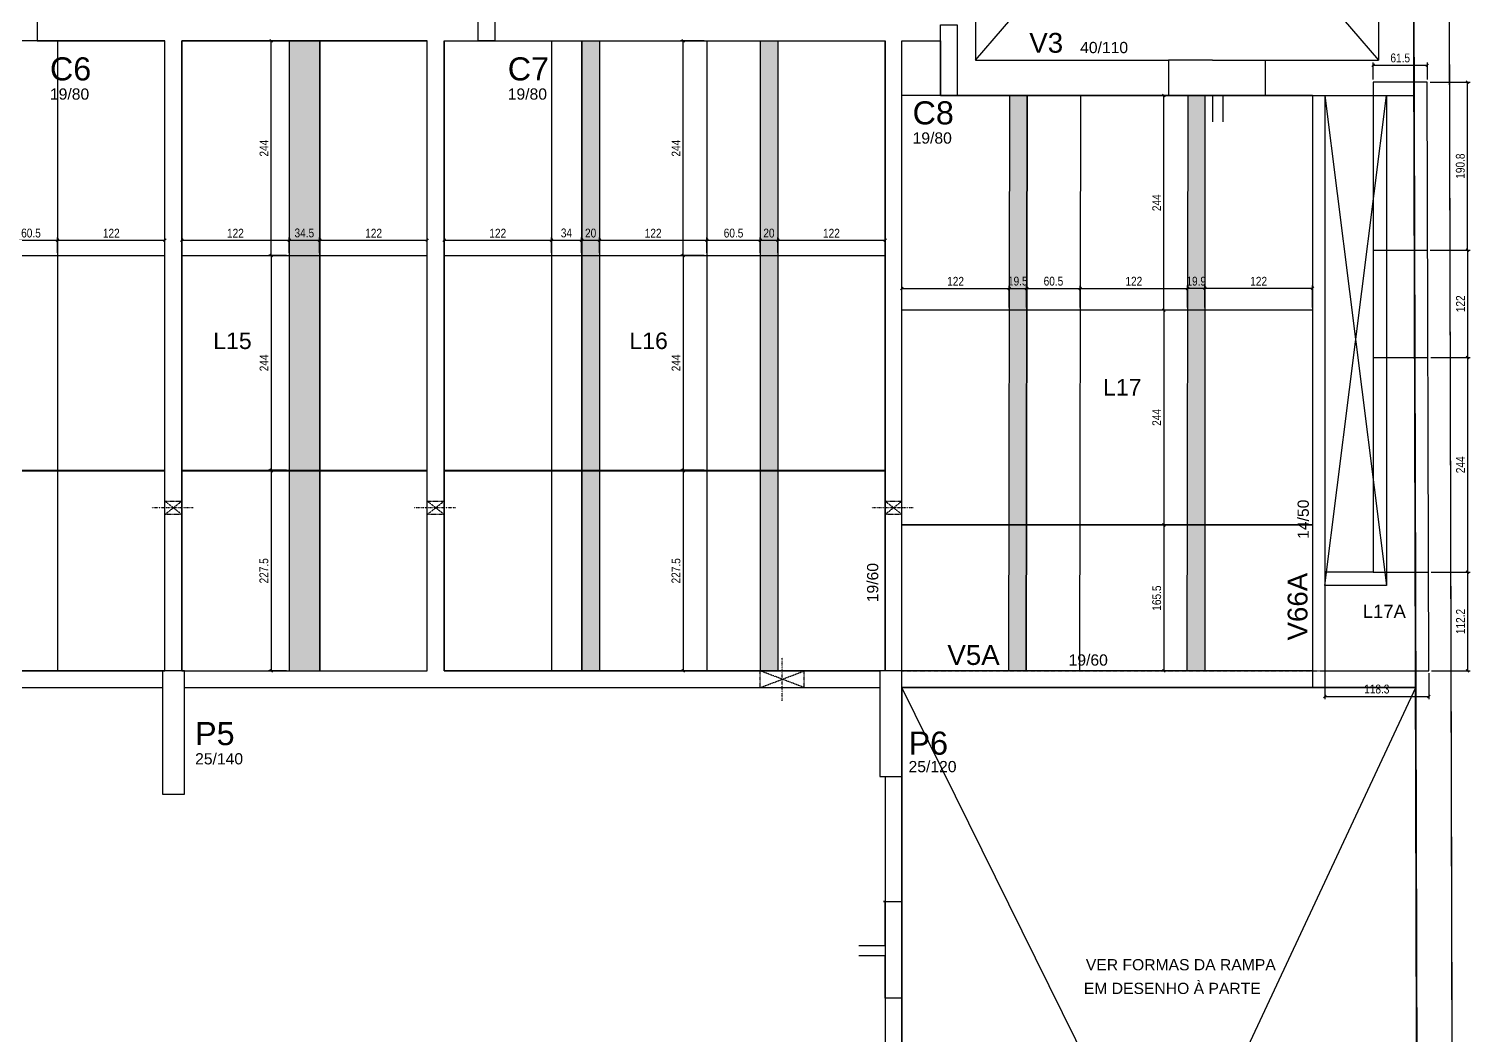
# Model space of a CAD drawing. Extents: x -9556 to -2786, y 930 to 5130.
# Drawn here: x -5911 to -4274, y 2915 to 4059 of the extents above; entities that cross this region are included whole.
import ezdxf

# ---------------------------------------------------------------- set-up
doc = ezdxf.new("R2010")
doc.units = 0
doc.linetypes.add('ESTILO_TQS_0004', pattern=[2, 0.5, -0.4, 0.1, -0.4, 0.1, -0.5])
doc.linetypes.add('HIDDEN2', pattern=[0.1875, 0.125, -0.0625])
for name, color, linetype in [('1', 3, 'Continuous'), ('200', 1, 'HIDDEN2'), ('205', 1, 'ESTILO_TQS_0004'), ('210', 3, 'HIDDEN2'), ('212', 3, 'Continuous'), ('213', 3, 'Continuous'), ('220', 5, 'Continuous'), ('221', 1, 'Continuous'), ('222', 6, 'Continuous'), ('226', 4, 'Continuous'), ('233', 6, 'Continuous'), ('COTA', 2, 'Continuous'), ('Hachura', 7, 'Continuous'), ('Painéis', 200, 'Continuous')]:
    doc.layers.add(name, color=color, linetype=linetype)
doc.styles.add('COTA TECNICA-50', font='techl___.ttf', dxfattribs={"height": 10})
doc.styles.get("Standard").update_dxf_attribs({"font": 'arial.ttf'})
doc.dimstyles.new('COTA PAINEL-50', dxfattribs={"dimtxt": 10, "dimasz": 3, "dimexe": 3, "dimexo": 3, "dimgap": 3, "dimtad": 1, "dimdec": 1, "dimzin": 9, "dimdsep": 46, "dimtxsty": 'COTA TECNICA-50', "dimblk1": 'OBLIQUE', "dimblk2": 'OBLIQUE', "dimsah": 1, "dimcen": 0.9, "dimclrd": 4, "dimclre": 4, "dimclrt": 240, "dimadec": 1, "dimazin": 3, "dimtfac": 1, "dimtdec": 1, "dimtmove": 0, "dimatfit": 3, "dimfxl": 0, "dimtolj": 1, "dimtzin": 12, "dimarcsym": 0})

# ---------------------------------------------------------------- blocks, each defined once
blk = doc.blocks.new('_Oblique')
at = {"color": 0, "linetype": 'ByBlock', "lineweight": -2}
blk.add_line((-0.5, -0.5), (0.5, 0.5), dxfattribs=at)
blk = doc.blocks.new('*D123')
at = {"layer": 'COTA', "color": 4, "lineweight": -2}
for p, q in [((-5938.8, 3804.4), (-5938.8, 3821.8)), ((-5938.8, 3818.8), (-5878.3, 3818.8)), ((-5878.3, 3804.4), (-5878.3, 3821.8))]:
    blk.add_line(p, q, dxfattribs=at)
at = {"layer": 'Defpoints', "color": 0}
for p in [(-5878.3, 3818.8), (-5938.8, 3801.4), (-5878.3, 3801.4)]:
    blk.add_point(p, dxfattribs=at)
at = {"layer": 'COTA', "color": 4, "lineweight": -2, "xscale": 3, "yscale": 3, "zscale": 3, "rotation": 180}
blk.add_blockref('_Oblique', (-5938.8, 3818.8), dxfattribs=at)
at = {"layer": 'COTA', "color": 4, "lineweight": -2, "xscale": 3, "yscale": 3, "zscale": 3}
blk.add_blockref('_Oblique', (-5878.3, 3818.8), dxfattribs=at)
at = {"layer": 'COTA', "color": 240, "insert": (-5908.5, 3826.9), "char_height": 10, "attachment_point": 5, "style": 'COTA TECNICA-50'}
blk.add_mtext('\\A1;60.5', dxfattribs=at)
blk = doc.blocks.new('*D124')
at = {"layer": 'COTA', "color": 4, "lineweight": -2}
for p, q in [((-5878.3, 3804.4), (-5878.3, 3821.8)), ((-5878.3, 3818.8), (-5756.3, 3818.8)), ((-5756.3, 3804.4), (-5756.3, 3821.8))]:
    blk.add_line(p, q, dxfattribs=at)
at = {"layer": 'Defpoints', "color": 0}
for p in [(-5756.3, 3818.8), (-5878.3, 3801.4), (-5756.3, 3801.4)]:
    blk.add_point(p, dxfattribs=at)
at = {"layer": 'COTA', "color": 4, "lineweight": -2, "xscale": 3, "yscale": 3, "zscale": 3, "rotation": 180}
blk.add_blockref('_Oblique', (-5878.3, 3818.8), dxfattribs=at)
at = {"layer": 'COTA', "color": 4, "lineweight": -2, "xscale": 3, "yscale": 3, "zscale": 3}
blk.add_blockref('_Oblique', (-5756.3, 3818.8), dxfattribs=at)
at = {"layer": 'COTA', "color": 240, "insert": (-5817.3, 3826.8), "char_height": 10, "attachment_point": 5, "style": 'COTA TECNICA-50'}
blk.add_mtext('\\A1;122', dxfattribs=at)
blk = doc.blocks.new('*D128')
at = {"layer": 'COTA', "color": 4, "lineweight": -2}
for p, q in [((-5737.3, 3804.4), (-5737.3, 3821.8)), ((-5737.3, 3818.8), (-5615.3, 3818.8)), ((-5615.3, 3804.4), (-5615.3, 3821.8))]:
    blk.add_line(p, q, dxfattribs=at)
at = {"layer": 'Defpoints', "color": 0}
for p in [(-5615.3, 3818.8), (-5737.3, 3801.4), (-5615.3, 3801.4)]:
    blk.add_point(p, dxfattribs=at)
at = {"layer": 'COTA', "color": 4, "lineweight": -2, "xscale": 3, "yscale": 3, "zscale": 3, "rotation": 180}
blk.add_blockref('_Oblique', (-5737.3, 3818.8), dxfattribs=at)
at = {"layer": 'COTA', "color": 4, "lineweight": -2, "xscale": 3, "yscale": 3, "zscale": 3}
blk.add_blockref('_Oblique', (-5615.3, 3818.8), dxfattribs=at)
at = {"layer": 'COTA', "color": 240, "insert": (-5676.3, 3826.8), "char_height": 10, "attachment_point": 5, "style": 'COTA TECNICA-50'}
blk.add_mtext('\\A1;122', dxfattribs=at)
blk = doc.blocks.new('*D129')
at = {"layer": 'COTA', "color": 4, "lineweight": -2}
for p, q in [((-5615.3, 3804.4), (-5615.3, 3821.8)), ((-5615.3, 3818.8), (-5580.8, 3818.8)), ((-5580.8, 3804.4), (-5580.8, 3821.8))]:
    blk.add_line(p, q, dxfattribs=at)
at = {"layer": 'Defpoints', "color": 0}
for p in [(-5580.8, 3818.8), (-5615.3, 3801.4), (-5580.8, 3801.4)]:
    blk.add_point(p, dxfattribs=at)
at = {"layer": 'COTA', "color": 4, "lineweight": -2, "xscale": 3, "yscale": 3, "zscale": 3, "rotation": 180}
blk.add_blockref('_Oblique', (-5615.3, 3818.8), dxfattribs=at)
at = {"layer": 'COTA', "color": 4, "lineweight": -2, "xscale": 3, "yscale": 3, "zscale": 3}
blk.add_blockref('_Oblique', (-5580.8, 3818.8), dxfattribs=at)
at = {"layer": 'COTA', "color": 240, "insert": (-5598, 3827), "char_height": 10, "attachment_point": 5, "style": 'COTA TECNICA-50'}
blk.add_mtext('\\A1;34.5', dxfattribs=at)
blk = doc.blocks.new('*D130')
at = {"layer": 'COTA', "color": 4, "lineweight": -2}
for p, q in [((-5580.3, 3804.4), (-5580.3, 3821.8)), ((-5580.3, 3818.8), (-5458.3, 3818.8)), ((-5458.3, 3804.4), (-5458.3, 3821.8))]:
    blk.add_line(p, q, dxfattribs=at)
at = {"layer": 'Defpoints', "color": 0}
for p in [(-5458.3, 3818.8), (-5580.3, 3801.4), (-5458.3, 3801.4)]:
    blk.add_point(p, dxfattribs=at)
at = {"layer": 'COTA', "color": 4, "lineweight": -2, "xscale": 3, "yscale": 3, "zscale": 3, "rotation": 180}
blk.add_blockref('_Oblique', (-5580.3, 3818.8), dxfattribs=at)
at = {"layer": 'COTA', "color": 4, "lineweight": -2, "xscale": 3, "yscale": 3, "zscale": 3}
blk.add_blockref('_Oblique', (-5458.3, 3818.8), dxfattribs=at)
at = {"layer": 'COTA', "color": 240, "insert": (-5519.3, 3826.8), "char_height": 10, "attachment_point": 5, "style": 'COTA TECNICA-50'}
blk.add_mtext('\\A1;122', dxfattribs=at)
blk = doc.blocks.new('*D131')
at = {"layer": 'COTA', "color": 4, "lineweight": -2}
for p, q in [((-5618.3, 4045.4), (-5638.8, 4045.4)), ((-5635.8, 3801.4), (-5635.8, 4045.4)), ((-5618.3, 3801.4), (-5638.8, 3801.4))]:
    blk.add_line(p, q, dxfattribs=at)
at = {"layer": 'Defpoints', "color": 0}
for p in [(-5635.8, 4045.4), (-5615.3, 4045.4), (-5615.3, 3801.4)]:
    blk.add_point(p, dxfattribs=at)
at = {"layer": 'COTA', "color": 4, "lineweight": -2, "xscale": 3, "yscale": 3, "zscale": 3}
for p, rotation in [((-5635.8, 4045.4), 90), ((-5635.8, 3801.4), 270)]:
    blk.add_blockref('_Oblique', p, dxfattribs=dict(at, rotation=rotation))
at = {"layer": 'COTA', "color": 240, "insert": (-5643.8, 3923.4), "char_height": 10, "attachment_point": 5, "rotation": 90, "style": 'COTA TECNICA-50'}
blk.add_mtext('\\A1;244', dxfattribs=at)
blk = doc.blocks.new('*D132')
at = {"layer": 'COTA', "color": 4, "lineweight": -2}
for p, q in [((-5618.3, 3801.4), (-5638.8, 3801.4)), ((-5635.8, 3801.4), (-5635.8, 3557.4)), ((-5618.3, 3557.4), (-5638.8, 3557.4))]:
    blk.add_line(p, q, dxfattribs=at)
at = {"layer": 'Defpoints', "color": 0}
for p in [(-5615.3, 3801.4), (-5635.8, 3557.4), (-5615.3, 3557.4)]:
    blk.add_point(p, dxfattribs=at)
at = {"layer": 'COTA', "color": 4, "lineweight": -2, "xscale": 3, "yscale": 3, "zscale": 3}
for p, rotation in [((-5635.8, 3801.4), 90), ((-5635.8, 3557.4), 270)]:
    blk.add_blockref('_Oblique', p, dxfattribs=dict(at, rotation=rotation))
at = {"layer": 'COTA', "color": 240, "insert": (-5643.8, 3679.4), "char_height": 10, "attachment_point": 5, "rotation": 90, "style": 'COTA TECNICA-50'}
blk.add_mtext('\\A1;244', dxfattribs=at)
blk = doc.blocks.new('*D133')
at = {"layer": 'COTA', "color": 4, "lineweight": -2}
for p, q in [((-5618.3, 3556.9), (-5638.8, 3556.9)), ((-5635.8, 3556.9), (-5635.8, 3329.4)), ((-5618.3, 3329.4), (-5638.8, 3329.4))]:
    blk.add_line(p, q, dxfattribs=at)
at = {"layer": 'Defpoints', "color": 0}
for p in [(-5615.3, 3556.9), (-5635.8, 3329.4), (-5615.3, 3329.4)]:
    blk.add_point(p, dxfattribs=at)
at = {"layer": 'COTA', "color": 4, "lineweight": -2, "xscale": 3, "yscale": 3, "zscale": 3}
for p, rotation in [((-5635.8, 3556.9), 90), ((-5635.8, 3329.4), 270)]:
    blk.add_blockref('_Oblique', p, dxfattribs=dict(at, rotation=rotation))
at = {"layer": 'COTA', "color": 240, "insert": (-5643.9, 3443.1), "char_height": 10, "attachment_point": 5, "rotation": 90, "style": 'COTA TECNICA-50'}
blk.add_mtext('\\A1;227.5', dxfattribs=at)
blk = doc.blocks.new('*D134')
at = {"layer": 'COTA', "color": 4, "lineweight": -2}
for p, q in [((-5439.3, 3804.4), (-5439.3, 3821.8)), ((-5439.3, 3818.8), (-5317.3, 3818.8)), ((-5317.3, 3804.4), (-5317.3, 3821.8))]:
    blk.add_line(p, q, dxfattribs=at)
at = {"layer": 'Defpoints', "color": 0}
for p in [(-5317.3, 3818.8), (-5439.3, 3801.4), (-5317.3, 3801.4)]:
    blk.add_point(p, dxfattribs=at)
at = {"layer": 'COTA', "color": 4, "lineweight": -2, "xscale": 3, "yscale": 3, "zscale": 3, "rotation": 180}
blk.add_blockref('_Oblique', (-5439.3, 3818.8), dxfattribs=at)
at = {"layer": 'COTA', "color": 4, "lineweight": -2, "xscale": 3, "yscale": 3, "zscale": 3}
blk.add_blockref('_Oblique', (-5317.3, 3818.8), dxfattribs=at)
at = {"layer": 'COTA', "color": 240, "insert": (-5378.3, 3826.8), "char_height": 10, "attachment_point": 5, "style": 'COTA TECNICA-50'}
blk.add_mtext('\\A1;122', dxfattribs=at)
blk = doc.blocks.new('*D135')
at = {"layer": 'COTA', "color": 4, "lineweight": -2}
for p, q in [((-5282.8, 3804.4), (-5282.8, 3821.8)), ((-5282.8, 3818.8), (-5262.8, 3818.8)), ((-5262.8, 3804.4), (-5262.8, 3821.8))]:
    blk.add_line(p, q, dxfattribs=at)
at = {"layer": 'Defpoints', "color": 0}
for p in [(-5262.8, 3818.8), (-5282.8, 3801.4), (-5262.8, 3801.4)]:
    blk.add_point(p, dxfattribs=at)
at = {"layer": 'COTA', "color": 4, "lineweight": -2, "xscale": 3, "yscale": 3, "zscale": 3, "rotation": 180}
blk.add_blockref('_Oblique', (-5282.8, 3818.8), dxfattribs=at)
at = {"layer": 'COTA', "color": 4, "lineweight": -2, "xscale": 3, "yscale": 3, "zscale": 3}
blk.add_blockref('_Oblique', (-5262.8, 3818.8), dxfattribs=at)
at = {"layer": 'COTA', "color": 240, "insert": (-5272.8, 3826.9), "char_height": 10, "attachment_point": 5, "style": 'COTA TECNICA-50'}
blk.add_mtext('\\A1;20', dxfattribs=at)
blk = doc.blocks.new('*D136')
at = {"layer": 'COTA', "color": 4, "lineweight": -2}
for p, q in [((-5262.8, 3804.4), (-5262.8, 3821.8)), ((-5262.8, 3818.8), (-5140.8, 3818.8)), ((-5140.8, 3804.4), (-5140.8, 3821.8))]:
    blk.add_line(p, q, dxfattribs=at)
at = {"layer": 'Defpoints', "color": 0}
for p in [(-5140.8, 3818.8), (-5262.8, 3801.4), (-5140.8, 3801.4)]:
    blk.add_point(p, dxfattribs=at)
at = {"layer": 'COTA', "color": 4, "lineweight": -2, "xscale": 3, "yscale": 3, "zscale": 3, "rotation": 180}
blk.add_blockref('_Oblique', (-5262.8, 3818.8), dxfattribs=at)
at = {"layer": 'COTA', "color": 4, "lineweight": -2, "xscale": 3, "yscale": 3, "zscale": 3}
blk.add_blockref('_Oblique', (-5140.8, 3818.8), dxfattribs=at)
at = {"layer": 'COTA', "color": 240, "insert": (-5201.8, 3826.8), "char_height": 10, "attachment_point": 5, "style": 'COTA TECNICA-50'}
blk.add_mtext('\\A1;122', dxfattribs=at)
blk = doc.blocks.new('*D137')
at = {"layer": 'COTA', "color": 4, "lineweight": -2}
for p, q in [((-5140.8, 3804.4), (-5140.8, 3821.8)), ((-5140.8, 3818.8), (-5080.3, 3818.8)), ((-5080.3, 3804.4), (-5080.3, 3821.8))]:
    blk.add_line(p, q, dxfattribs=at)
at = {"layer": 'Defpoints', "color": 0}
for p in [(-5080.3, 3818.8), (-5140.8, 3801.4), (-5080.3, 3801.4)]:
    blk.add_point(p, dxfattribs=at)
at = {"layer": 'COTA', "color": 4, "lineweight": -2, "xscale": 3, "yscale": 3, "zscale": 3, "rotation": 180}
blk.add_blockref('_Oblique', (-5140.8, 3818.8), dxfattribs=at)
at = {"layer": 'COTA', "color": 4, "lineweight": -2, "xscale": 3, "yscale": 3, "zscale": 3}
blk.add_blockref('_Oblique', (-5080.3, 3818.8), dxfattribs=at)
at = {"layer": 'COTA', "color": 240, "insert": (-5110.5, 3826.9), "char_height": 10, "attachment_point": 5, "style": 'COTA TECNICA-50'}
blk.add_mtext('\\A1;60.5', dxfattribs=at)
blk = doc.blocks.new('*D138')
at = {"layer": 'COTA', "color": 4, "lineweight": -2}
for p, q in [((-5080.3, 3804.4), (-5080.3, 3821.8)), ((-5080.3, 3818.8), (-5060.3, 3818.8)), ((-5060.3, 3804.4), (-5060.3, 3821.8))]:
    blk.add_line(p, q, dxfattribs=at)
at = {"layer": 'Defpoints', "color": 0}
for p in [(-5060.3, 3818.8), (-5080.3, 3801.4), (-5060.3, 3801.4)]:
    blk.add_point(p, dxfattribs=at)
at = {"layer": 'COTA', "color": 4, "lineweight": -2, "xscale": 3, "yscale": 3, "zscale": 3, "rotation": 180}
blk.add_blockref('_Oblique', (-5080.3, 3818.8), dxfattribs=at)
at = {"layer": 'COTA', "color": 4, "lineweight": -2, "xscale": 3, "yscale": 3, "zscale": 3}
blk.add_blockref('_Oblique', (-5060.3, 3818.8), dxfattribs=at)
at = {"layer": 'COTA', "color": 240, "insert": (-5070.3, 3826.9), "char_height": 10, "attachment_point": 5, "style": 'COTA TECNICA-50'}
blk.add_mtext('\\A1;20', dxfattribs=at)
blk = doc.blocks.new('*D139')
at = {"layer": 'COTA', "color": 4, "lineweight": -2}
for p, q in [((-5060.3, 3804.4), (-5060.3, 3821.8)), ((-5060.3, 3818.8), (-4938.3, 3818.8)), ((-4938.3, 3804.4), (-4938.3, 3821.8))]:
    blk.add_line(p, q, dxfattribs=at)
at = {"layer": 'Defpoints', "color": 0}
for p in [(-4938.3, 3818.8), (-5060.3, 3801.4), (-4938.3, 3801.4)]:
    blk.add_point(p, dxfattribs=at)
at = {"layer": 'COTA', "color": 4, "lineweight": -2, "xscale": 3, "yscale": 3, "zscale": 3, "rotation": 180}
blk.add_blockref('_Oblique', (-5060.3, 3818.8), dxfattribs=at)
at = {"layer": 'COTA', "color": 4, "lineweight": -2, "xscale": 3, "yscale": 3, "zscale": 3}
blk.add_blockref('_Oblique', (-4938.3, 3818.8), dxfattribs=at)
at = {"layer": 'COTA', "color": 240, "insert": (-4999.3, 3826.8), "char_height": 10, "attachment_point": 5, "style": 'COTA TECNICA-50'}
blk.add_mtext('\\A1;122', dxfattribs=at)
blk = doc.blocks.new('*D140')
at = {"layer": 'COTA', "color": 4, "lineweight": -2}
for p, q in [((-5317.3, 3804.4), (-5317.3, 3821.8)), ((-5317.3, 3818.8), (-5283.3, 3818.8)), ((-5283.3, 3804.4), (-5283.3, 3821.8))]:
    blk.add_line(p, q, dxfattribs=at)
at = {"layer": 'Defpoints', "color": 0}
for p in [(-5283.3, 3818.8), (-5317.3, 3801.4), (-5283.3, 3801.4)]:
    blk.add_point(p, dxfattribs=at)
at = {"layer": 'COTA', "color": 4, "lineweight": -2, "xscale": 3, "yscale": 3, "zscale": 3, "rotation": 180}
blk.add_blockref('_Oblique', (-5317.3, 3818.8), dxfattribs=at)
at = {"layer": 'COTA', "color": 4, "lineweight": -2, "xscale": 3, "yscale": 3, "zscale": 3}
blk.add_blockref('_Oblique', (-5283.3, 3818.8), dxfattribs=at)
at = {"layer": 'COTA', "color": 240, "insert": (-5300.3, 3827), "char_height": 10, "attachment_point": 5, "style": 'COTA TECNICA-50'}
blk.add_mtext('\\A1;34', dxfattribs=at)
blk = doc.blocks.new('*D141')
at = {"layer": 'COTA', "color": 4, "lineweight": -2}
for p, q in [((-5143.8, 4045.4), (-5170.7, 4045.4)), ((-5167.7, 3801.4), (-5167.7, 4045.4)), ((-5143.8, 3801.4), (-5170.7, 3801.4))]:
    blk.add_line(p, q, dxfattribs=at)
at = {"layer": 'Defpoints', "color": 0}
for p in [(-5167.7, 4045.4), (-5140.8, 4045.4), (-5140.8, 3801.4)]:
    blk.add_point(p, dxfattribs=at)
at = {"layer": 'COTA', "color": 4, "lineweight": -2, "xscale": 3, "yscale": 3, "zscale": 3}
for p, rotation in [((-5167.7, 4045.4), 90), ((-5167.7, 3801.4), 270)]:
    blk.add_blockref('_Oblique', p, dxfattribs=dict(at, rotation=rotation))
at = {"layer": 'COTA', "color": 240, "insert": (-5175.8, 3923.4), "char_height": 10, "attachment_point": 5, "rotation": 90, "style": 'COTA TECNICA-50'}
blk.add_mtext('\\A1;244', dxfattribs=at)
blk = doc.blocks.new('*D142')
at = {"layer": 'COTA', "color": 4, "lineweight": -2}
for p, q in [((-5143.8, 3801.4), (-5170.7, 3801.4)), ((-5167.7, 3801.4), (-5167.7, 3557.4)), ((-5143.8, 3557.4), (-5170.7, 3557.4))]:
    blk.add_line(p, q, dxfattribs=at)
at = {"layer": 'Defpoints', "color": 0}
for p in [(-5140.8, 3801.4), (-5167.7, 3557.4), (-5140.8, 3557.4)]:
    blk.add_point(p, dxfattribs=at)
at = {"layer": 'COTA', "color": 4, "lineweight": -2, "xscale": 3, "yscale": 3, "zscale": 3}
for p, rotation in [((-5167.7, 3801.4), 90), ((-5167.7, 3557.4), 270)]:
    blk.add_blockref('_Oblique', p, dxfattribs=dict(at, rotation=rotation))
at = {"layer": 'COTA', "color": 240, "insert": (-5175.8, 3679.4), "char_height": 10, "attachment_point": 5, "rotation": 90, "style": 'COTA TECNICA-50'}
blk.add_mtext('\\A1;244', dxfattribs=at)
blk = doc.blocks.new('*D143')
at = {"layer": 'COTA', "color": 4, "lineweight": -2}
for p, q in [((-5143.8, 3556.9), (-5170.7, 3556.9)), ((-5167.7, 3556.9), (-5167.7, 3329.4)), ((-5143.8, 3329.4), (-5170.7, 3329.4))]:
    blk.add_line(p, q, dxfattribs=at)
at = {"layer": 'Defpoints', "color": 0}
for p in [(-5140.8, 3556.9), (-5167.7, 3329.4), (-5140.8, 3329.4)]:
    blk.add_point(p, dxfattribs=at)
at = {"layer": 'COTA', "color": 4, "lineweight": -2, "xscale": 3, "yscale": 3, "zscale": 3}
for p, rotation in [((-5167.7, 3556.9), 90), ((-5167.7, 3329.4), 270)]:
    blk.add_blockref('_Oblique', p, dxfattribs=dict(at, rotation=rotation))
at = {"layer": 'COTA', "color": 240, "insert": (-5175.8, 3443.1), "char_height": 10, "attachment_point": 5, "rotation": 90, "style": 'COTA TECNICA-50'}
blk.add_mtext('\\A1;227.5', dxfattribs=at)
blk = doc.blocks.new('*D144')
at = {"layer": 'COTA', "color": 4, "lineweight": -2}
for p, q in [((-4919.3, 3742.4), (-4919.3, 3767.1)), ((-4797.3, 3742.2), (-4797.3, 3767.1)), ((-4919.3, 3764.1), (-4797.3, 3764.1))]:
    blk.add_line(p, q, dxfattribs=at)
at = {"layer": 'Defpoints', "color": 0}
for p in [(-4797.3, 3764.1), (-4919.3, 3739.4), (-4797.3, 3739.2)]:
    blk.add_point(p, dxfattribs=at)
at = {"layer": 'COTA', "color": 4, "lineweight": -2, "xscale": 3, "yscale": 3, "zscale": 3, "rotation": 180}
blk.add_blockref('_Oblique', (-4919.3, 3764.1), dxfattribs=at)
at = {"layer": 'COTA', "color": 4, "lineweight": -2, "xscale": 3, "yscale": 3, "zscale": 3}
blk.add_blockref('_Oblique', (-4797.3, 3764.1), dxfattribs=at)
at = {"layer": 'COTA', "color": 240, "insert": (-4858.3, 3772.1), "char_height": 10, "attachment_point": 5, "style": 'COTA TECNICA-50'}
blk.add_mtext('\\A1;122', dxfattribs=at)
blk = doc.blocks.new('*D145')
at = {"layer": 'COTA', "color": 4, "lineweight": -2}
for p, q in [((-4797.3, 3742.2), (-4797.3, 3767.1)), ((-4777.8, 3742.4), (-4777.8, 3767.1)), ((-4797.3, 3764.1), (-4777.8, 3764.1))]:
    blk.add_line(p, q, dxfattribs=at)
at = {"layer": 'Defpoints', "color": 0}
for p in [(-4777.8, 3764.1), (-4797.3, 3739.2), (-4777.8, 3739.4)]:
    blk.add_point(p, dxfattribs=at)
at = {"layer": 'COTA', "color": 4, "lineweight": -2, "xscale": 3, "yscale": 3, "zscale": 3, "rotation": 180}
blk.add_blockref('_Oblique', (-4797.3, 3764.1), dxfattribs=at)
at = {"layer": 'COTA', "color": 4, "lineweight": -2, "xscale": 3, "yscale": 3, "zscale": 3}
blk.add_blockref('_Oblique', (-4777.8, 3764.1), dxfattribs=at)
at = {"layer": 'COTA', "color": 240, "insert": (-4787.6, 3772.3), "char_height": 10, "attachment_point": 5, "style": 'COTA TECNICA-50'}
blk.add_mtext('\\A1;19.5', dxfattribs=at)
blk = doc.blocks.new('*D146')
at = {"layer": 'COTA', "color": 4, "lineweight": -2}
for p, q in [((-4777.3, 3742.2), (-4777.3, 3767.1)), ((-4716.8, 3742.4), (-4716.8, 3767.1)), ((-4777.3, 3764.1), (-4716.8, 3764.1))]:
    blk.add_line(p, q, dxfattribs=at)
at = {"layer": 'Defpoints', "color": 0}
for p in [(-4716.8, 3764.1), (-4777.3, 3739.2), (-4716.8, 3739.4)]:
    blk.add_point(p, dxfattribs=at)
at = {"layer": 'COTA', "color": 4, "lineweight": -2, "xscale": 3, "yscale": 3, "zscale": 3, "rotation": 180}
blk.add_blockref('_Oblique', (-4777.3, 3764.1), dxfattribs=at)
at = {"layer": 'COTA', "color": 4, "lineweight": -2, "xscale": 3, "yscale": 3, "zscale": 3}
blk.add_blockref('_Oblique', (-4716.8, 3764.1), dxfattribs=at)
at = {"layer": 'COTA', "color": 240, "insert": (-4747.1, 3772.2), "char_height": 10, "attachment_point": 5, "style": 'COTA TECNICA-50'}
blk.add_mtext('\\A1;60.5', dxfattribs=at)
blk = doc.blocks.new('*D147')
at = {"layer": 'COTA', "color": 4, "lineweight": -2}
for p, q in [((-4716.8, 3742.4), (-4716.8, 3767.1)), ((-4594.8, 3742.2), (-4594.8, 3767.1)), ((-4716.8, 3764.1), (-4594.8, 3764.1))]:
    blk.add_line(p, q, dxfattribs=at)
at = {"layer": 'Defpoints', "color": 0}
for p in [(-4594.8, 3764.1), (-4716.8, 3739.4), (-4594.8, 3739.2)]:
    blk.add_point(p, dxfattribs=at)
at = {"layer": 'COTA', "color": 4, "lineweight": -2, "xscale": 3, "yscale": 3, "zscale": 3, "rotation": 180}
blk.add_blockref('_Oblique', (-4716.8, 3764.1), dxfattribs=at)
at = {"layer": 'COTA', "color": 4, "lineweight": -2, "xscale": 3, "yscale": 3, "zscale": 3}
blk.add_blockref('_Oblique', (-4594.8, 3764.1), dxfattribs=at)
at = {"layer": 'COTA', "color": 240, "insert": (-4655.8, 3772.2), "char_height": 10, "attachment_point": 5, "style": 'COTA TECNICA-50'}
blk.add_mtext('\\A1;122', dxfattribs=at)
blk = doc.blocks.new('*D148')
at = {"layer": 'COTA', "color": 4, "lineweight": -2}
for p, q in [((-4594.8, 3742.2), (-4594.8, 3767.2)), ((-4575, 3742.2), (-4575, 3767.2)), ((-4594.8, 3764.2), (-4575, 3764.2))]:
    blk.add_line(p, q, dxfattribs=at)
at = {"layer": 'Defpoints', "color": 0}
for p in [(-4575, 3764.2), (-4594.8, 3739.2), (-4575, 3739.2)]:
    blk.add_point(p, dxfattribs=at)
at = {"layer": 'COTA', "color": 4, "lineweight": -2, "xscale": 3, "yscale": 3, "zscale": 3, "rotation": 180}
blk.add_blockref('_Oblique', (-4594.8, 3764.2), dxfattribs=at)
at = {"layer": 'COTA', "color": 4, "lineweight": -2, "xscale": 3, "yscale": 3, "zscale": 3}
blk.add_blockref('_Oblique', (-4575, 3764.2), dxfattribs=at)
at = {"layer": 'COTA', "color": 240, "insert": (-4584.9, 3772.2), "char_height": 10, "attachment_point": 5, "style": 'COTA TECNICA-50'}
blk.add_mtext('\\A1;19.9', dxfattribs=at)
blk = doc.blocks.new('*D149')
at = {"layer": 'COTA', "color": 4, "lineweight": -2}
for p, q in [((-4575, 3742.2), (-4575, 3767.2)), ((-4453, 3742.4), (-4453, 3767.2)), ((-4575, 3764.2), (-4453, 3764.2))]:
    blk.add_line(p, q, dxfattribs=at)
at = {"layer": 'Defpoints', "color": 0}
for p in [(-4453, 3764.2), (-4575, 3739.2), (-4453, 3739.4)]:
    blk.add_point(p, dxfattribs=at)
at = {"layer": 'COTA', "color": 4, "lineweight": -2, "xscale": 3, "yscale": 3, "zscale": 3, "rotation": 180}
blk.add_blockref('_Oblique', (-4575, 3764.2), dxfattribs=at)
at = {"layer": 'COTA', "color": 4, "lineweight": -2, "xscale": 3, "yscale": 3, "zscale": 3}
blk.add_blockref('_Oblique', (-4453, 3764.2), dxfattribs=at)
at = {"layer": 'COTA', "color": 240, "insert": (-4514, 3772.2), "char_height": 10, "attachment_point": 5, "style": 'COTA TECNICA-50'}
blk.add_mtext('\\A1;122', dxfattribs=at)
blk = doc.blocks.new('*D150')
at = {"layer": 'COTA', "color": 4, "lineweight": -2}
for p, q in [((-4597.8, 3739.4), (-4624.7, 3739.4)), ((-4621.7, 3739.4), (-4621.7, 3495.4)), ((-4597.8, 3495.4), (-4624.7, 3495.4))]:
    blk.add_line(p, q, dxfattribs=at)
at = {"layer": 'Defpoints', "color": 0}
for p in [(-4594.8, 3739.4), (-4621.7, 3495.4), (-4594.8, 3495.4)]:
    blk.add_point(p, dxfattribs=at)
at = {"layer": 'COTA', "color": 4, "lineweight": -2, "xscale": 3, "yscale": 3, "zscale": 3}
for p, rotation in [((-4621.7, 3739.4), 90), ((-4621.7, 3495.4), 270)]:
    blk.add_blockref('_Oblique', p, dxfattribs=dict(at, rotation=rotation))
at = {"layer": 'COTA', "color": 240, "insert": (-4629.8, 3617.4), "char_height": 10, "attachment_point": 5, "rotation": 90, "style": 'COTA TECNICA-50'}
blk.add_mtext('\\A1;244', dxfattribs=at)
blk = doc.blocks.new('*D151')
at = {"layer": 'COTA', "color": 4, "lineweight": -2}
for p, q in [((-4597.4, 3983.4), (-4624.7, 3983.4)), ((-4621.7, 3739.4), (-4621.7, 3983.4)), ((-4597.8, 3739.4), (-4624.7, 3739.4))]:
    blk.add_line(p, q, dxfattribs=at)
at = {"layer": 'Defpoints', "color": 0}
for p in [(-4621.7, 3983.4), (-4594.4, 3983.4), (-4594.8, 3739.4)]:
    blk.add_point(p, dxfattribs=at)
at = {"layer": 'COTA', "color": 4, "lineweight": -2, "xscale": 3, "yscale": 3, "zscale": 3}
for p, rotation in [((-4621.7, 3983.4), 90), ((-4621.7, 3739.4), 270)]:
    blk.add_blockref('_Oblique', p, dxfattribs=dict(at, rotation=rotation))
at = {"layer": 'COTA', "color": 240, "insert": (-4629.8, 3861.4), "char_height": 10, "attachment_point": 5, "rotation": 90, "style": 'COTA TECNICA-50'}
blk.add_mtext('\\A1;244', dxfattribs=at)
blk = doc.blocks.new('*D152')
at = {"layer": 'COTA', "color": 4, "lineweight": -2}
for p, q in [((-4598.2, 3494.9), (-4624.7, 3494.9)), ((-4621.7, 3494.9), (-4621.7, 3329.4)), ((-4598.5, 3329.4), (-4624.7, 3329.4))]:
    blk.add_line(p, q, dxfattribs=at)
at = {"layer": 'Defpoints', "color": 0}
for p in [(-4595.2, 3494.9), (-4621.7, 3329.4), (-4595.5, 3329.4)]:
    blk.add_point(p, dxfattribs=at)
at = {"layer": 'COTA', "color": 4, "lineweight": -2, "xscale": 3, "yscale": 3, "zscale": 3}
for p, rotation in [((-4621.7, 3494.9), 90), ((-4621.7, 3329.4), 270)]:
    blk.add_blockref('_Oblique', p, dxfattribs=dict(at, rotation=rotation))
at = {"layer": 'COTA', "color": 240, "insert": (-4629.8, 3412.1), "char_height": 10, "attachment_point": 5, "rotation": 90, "style": 'COTA TECNICA-50'}
blk.add_mtext('\\A1;165.5', dxfattribs=at)
blk = doc.blocks.new('*D183')
at = {"layer": 'COTA', "color": 4, "lineweight": -2}
for p, q in [((-4318, 3441.6), (-4273.7, 3441.6)), ((-4276.7, 3441.6), (-4276.7, 3329.4)), ((-4317.7, 3329.4), (-4273.7, 3329.4))]:
    blk.add_line(p, q, dxfattribs=at)
at = {"layer": 'Defpoints', "color": 0}
for p in [(-4321, 3441.6), (-4320.7, 3329.4), (-4276.7, 3329.4)]:
    blk.add_point(p, dxfattribs=at)
at = {"layer": 'COTA', "color": 4, "lineweight": -2, "xscale": 3, "yscale": 3, "zscale": 3}
for p, rotation in [((-4276.7, 3441.6), 90), ((-4276.7, 3329.4), 270)]:
    blk.add_blockref('_Oblique', p, dxfattribs=dict(at, rotation=rotation))
at = {"layer": 'COTA', "color": 240, "insert": (-4284.8, 3385.5), "char_height": 10, "attachment_point": 5, "rotation": 90, "style": 'COTA TECNICA-50'}
blk.add_mtext('\\A1;112.2', dxfattribs=at)
blk = doc.blocks.new('*D184')
at = {"layer": 'COTA', "color": 4, "lineweight": -2}
for p, q in [((-4439, 3326.4), (-4439, 3297.4)), ((-4320.7, 3326.7), (-4320.7, 3297.4)), ((-4439, 3300.4), (-4320.7, 3300.4))]:
    blk.add_line(p, q, dxfattribs=at)
at = {"layer": 'Defpoints', "color": 0}
for p in [(-4439, 3329.4), (-4320.7, 3329.7), (-4320.7, 3300.4)]:
    blk.add_point(p, dxfattribs=at)
at = {"layer": 'COTA', "color": 4, "lineweight": -2, "xscale": 3, "yscale": 3, "zscale": 3, "rotation": 180}
blk.add_blockref('_Oblique', (-4439, 3300.4), dxfattribs=at)
at = {"layer": 'COTA', "color": 4, "lineweight": -2, "xscale": 3, "yscale": 3, "zscale": 3}
blk.add_blockref('_Oblique', (-4320.7, 3300.4), dxfattribs=at)
at = {"layer": 'COTA', "color": 240, "insert": (-4379.8, 3308.7), "char_height": 10, "attachment_point": 5, "style": 'COTA TECNICA-50'}
blk.add_mtext('\\A1;118.3', dxfattribs=at)
blk = doc.blocks.new('*D185')
at = {"layer": 'COTA', "color": 4, "lineweight": -2}
for p, q in [((-4319, 3998.4), (-4273.7, 3998.4)), ((-4276.7, 3807.6), (-4276.7, 3998.4)), ((-4319, 3807.6), (-4273.7, 3807.6))]:
    blk.add_line(p, q, dxfattribs=at)
at = {"layer": 'Defpoints', "color": 0}
for p in [(-4322, 3998.4), (-4276.7, 3998.4), (-4322, 3807.6)]:
    blk.add_point(p, dxfattribs=at)
at = {"layer": 'COTA', "color": 4, "lineweight": -2, "xscale": 3, "yscale": 3, "zscale": 3}
for p, rotation in [((-4276.7, 3998.4), 90), ((-4276.7, 3807.6), 270)]:
    blk.add_blockref('_Oblique', p, dxfattribs=dict(at, rotation=rotation))
at = {"layer": 'COTA', "color": 240, "insert": (-4284.9, 3903), "char_height": 10, "attachment_point": 5, "rotation": 90, "style": 'COTA TECNICA-50'}
blk.add_mtext('\\A1;190.8', dxfattribs=at)
blk = doc.blocks.new('*D186')
at = {"layer": 'COTA', "color": 4, "lineweight": -2}
for p, q in [((-4319, 3807.6), (-4273.7, 3807.6)), ((-4276.7, 3807.6), (-4276.7, 3685.6)), ((-4318.6, 3685.6), (-4273.7, 3685.6))]:
    blk.add_line(p, q, dxfattribs=at)
at = {"layer": 'Defpoints', "color": 0}
for p in [(-4322, 3807.6), (-4321.6, 3685.6), (-4276.7, 3685.6)]:
    blk.add_point(p, dxfattribs=at)
at = {"layer": 'COTA', "color": 4, "lineweight": -2, "xscale": 3, "yscale": 3, "zscale": 3}
for p, rotation in [((-4276.7, 3807.6), 90), ((-4276.7, 3685.6), 270)]:
    blk.add_blockref('_Oblique', p, dxfattribs=dict(at, rotation=rotation))
at = {"layer": 'COTA', "color": 240, "insert": (-4284.8, 3746.6), "char_height": 10, "attachment_point": 5, "rotation": 90, "style": 'COTA TECNICA-50'}
blk.add_mtext('\\A1;122', dxfattribs=at)
blk = doc.blocks.new('*D187')
at = {"layer": 'COTA', "color": 4, "lineweight": -2}
for p, q in [((-4318.6, 3685.6), (-4273.7, 3685.6)), ((-4276.7, 3685.6), (-4276.7, 3441.6)), ((-4318, 3441.6), (-4273.7, 3441.6))]:
    blk.add_line(p, q, dxfattribs=at)
at = {"layer": 'Defpoints', "color": 0}
for p in [(-4321.6, 3685.6), (-4321, 3441.6), (-4276.7, 3441.6)]:
    blk.add_point(p, dxfattribs=at)
at = {"layer": 'COTA', "color": 4, "lineweight": -2, "xscale": 3, "yscale": 3, "zscale": 3}
for p, rotation in [((-4276.7, 3685.6), 90), ((-4276.7, 3441.6), 270)]:
    blk.add_blockref('_Oblique', p, dxfattribs=dict(at, rotation=rotation))
at = {"layer": 'COTA', "color": 240, "insert": (-4284.8, 3563.6), "char_height": 10, "attachment_point": 5, "rotation": 90, "style": 'COTA TECNICA-50'}
blk.add_mtext('\\A1;244', dxfattribs=at)
blk = doc.blocks.new('*D207')
at = {"layer": 'Defpoints', "color": 0}
for p in [(-4322.4, 4017.8), (-4384, 3998.4), (-4322.4, 3998.4)]:
    blk.add_point(p, dxfattribs=at)
at = {"layer": 'Painéis', "color": 4, "lineweight": -2}
for p, q in [((-4384, 4001.4), (-4384, 4020.8)), ((-4384, 4017.8), (-4322.4, 4017.8)), ((-4322.4, 4001.4), (-4322.4, 4020.8))]:
    blk.add_line(p, q, dxfattribs=at)
at = {"layer": 'Painéis', "color": 4, "lineweight": -2, "xscale": 3, "yscale": 3, "zscale": 3, "rotation": 180}
blk.add_blockref('_Oblique', (-4384, 4017.8), dxfattribs=at)
at = {"layer": 'Painéis', "color": 4, "lineweight": -2, "xscale": 3, "yscale": 3, "zscale": 3}
blk.add_blockref('_Oblique', (-4322.4, 4017.8), dxfattribs=at)
at = {"layer": 'Painéis', "color": 240, "insert": (-4353.2, 4025.9), "char_height": 10, "attachment_point": 5, "style": 'COTA TECNICA-50'}
blk.add_mtext('\\A1;61.5', dxfattribs=at)

msp = doc.modelspace()

# ---------------------------------------------------------------- hatches: boundary and pattern name
at = {"layer": 'Hachura'}
h = msp.add_hatch(color=252, dxfattribs=at)
h.dxf.hatch_style = 1
h.paths.add_polyline_path([(-5580.8, 3556.9), (-5615.3, 3556.9), (-5615.3, 3329.4), (-5580.8, 3329.4)])
h.paths.add_polyline_path([(-5580.8, 4045.4), (-5615.3, 4045.4), (-5615.3, 3557.4), (-5580.8, 3557.4)])
h = msp.add_hatch(color=252, dxfattribs=at)
h.dxf.hatch_style = 1
h.paths.add_polyline_path([(-5060.3, 3556.9), (-5080.3, 3556.9), (-5080.3, 3329.4), (-5060.3, 3329.4)])
h.paths.add_polyline_path([(-5060.3, 4045.4), (-5080.3, 4045.4), (-5080.3, 3557.4), (-5060.3, 3557.4)])
h.paths.add_polyline_path([(-5262.8, 3556.9), (-5282.8, 3556.9), (-5282.8, 3329.4), (-5262.8, 3329.4)])
h.paths.add_polyline_path([(-5262.8, 4045.4), (-5282.8, 4045.4), (-5282.8, 3557.4), (-5262.8, 3557.4)])
h = msp.add_hatch(color=252, dxfattribs=at)
h.dxf.hatch_style = 1
h.paths.add_polyline_path([(-4574.95, 3494.9), (-4595.2, 3494.9), (-4595.48, 3329.4), (-4574.95, 3329.4)])
h.paths.add_polyline_path([(-4778.2, 3494.9), (-4797.7, 3494.9), (-4797.98, 3329.4), (-4778.48, 3329.4)])
h.paths.add_polyline_path([(-4777.4, 3983.4), (-4796.9, 3983.4), (-4797.7, 3495.4), (-4778.2, 3495.4)])
h.paths.add_polyline_path([(-4574.95, 3983.4), (-4594.4, 3983.4), (-4595.2, 3495.4), (-4574.95, 3495.4)])

# ---------------------------------------------------------------- linework, layer by layer
at = {"layer": '1'}
for p, q in [((-4377.86, 4556.38), (-4377.86, 4023.39)), ((-4835.45, 4211.06), (-4835.45, 4023.39)), ((-5901.45, 4045.4), (-5756.3, 4045.4)), ((-5756.3, 3329.4), (-5756.3, 4045.4)), ((-5737.3, 4045.4), (-5458.3, 4045.4)), ((-5737.3, 3329.4), (-5737.3, 4045.4)), ((-5458.3, 3329.4), (-5458.3, 4045.4)), ((-5439.3, 3329.4), (-5439.3, 4045.4)), ((-5439.3, 4045.4), (-5400.45, 4045.4)), ((-5381.45, 4045.4), (-4938.3, 4045.4)), ((-4938.3, 3329.4), (-4938.3, 4045.4)), ((-4919.3, 3329.4), (-4919.3, 4045.4)), ((-4919.3, 4045.4), (-4875.45, 4045.4)), ((-4835.45, 4023.39), (-4616.32, 4023.39)), ((-4506.32, 4023.39), (-4377.86, 4023.39)), ((-4856.45, 3983.4), (-4337.42, 3983.4)), ((-4452.95, 3983.4), (-4452.95, 3310.4)), ((-4438.95, 3983.4), (-4438.95, 3310.4)), ((-4368.95, 3983.4), (-4368.95, 3426.4)), ((-4368.95, 3426.4), (-4438.95, 3426.4)), ((-5734.3, 3329.4), (-5458.3, 3329.4)), ((-5439.3, 3329.4), (-4944.3, 3329.4)), ((-5458.3, 3310.4), (-4944.3, 3310.4)), ((-4919.3, 3310.4), (-4335.61, 3310.4))]:
    msp.add_line(p, q, dxfattribs=at)
for points in [[(-5759.3, 3329.4), (-6347.3, 3329.4)], [(-6347.3, 3310.4), (-5759.3, 3310.4)], [(-5734.3, 3310.4), (-5458.3, 3310.4)], [(-4938.3, 3209.4), (-4938.3, 2677.4)], [(-4919.3, 2677.4), (-4919.3, 3209.4)]]:
    msp.add_lwpolyline(points, dxfattribs=at)
at = {"layer": '200'}
for p, q in [((-5737.3, 3507.24), (-5756.3, 3522.24)), ((-5756.3, 3507.24), (-5737.3, 3522.24)), ((-5439.3, 3507.24), (-5458.3, 3522.24)), ((-5458.3, 3507.24), (-5439.3, 3522.24)), ((-4919.3, 3507.24), (-4938.3, 3522.24)), ((-4938.3, 3507.24), (-4919.3, 3522.24)), ((-5030.1, 3310.4), (-5080.1, 3329.4)), ((-5080.1, 3310.4), (-5030.1, 3329.4))]:
    msp.add_line(p, q, dxfattribs=at)
at = {"layer": '205'}
for p, q in [((-5724.31, 3514.74), (-5771.3, 3514.74)), ((-5426.31, 3514.74), (-5473.3, 3514.74)), ((-4906.31, 3514.74), (-4953.3, 3514.74)), ((-5055.1, 3295.4), (-5055.1, 3344.4))]:
    msp.add_line(p, q, dxfattribs=at)
at = {"layer": '210'}
for p, q in [((-5756.3, 3522.24), (-5737.3, 3522.24)), ((-5458.3, 3522.24), (-5439.3, 3522.24)), ((-4938.3, 3522.24), (-4919.3, 3522.24)), ((-5737.3, 3507.24), (-5756.3, 3507.24)), ((-5439.3, 3507.24), (-5458.3, 3507.24)), ((-4919.3, 3507.24), (-4938.3, 3507.24)), ((-4452.85, 3358.81), (-4452.85, 3351.81)), ((-5080.1, 3310.4), (-5080.1, 3329.4)), ((-5030.1, 3310.4), (-5030.1, 3329.4)), ((-4919.3, 3329.4), (-4335.66, 3329.4))]:
    msp.add_line(p, q, dxfattribs=at)
at = {"layer": '220'}
for p, q in [((-4299.18, 4636.38), (-4291.52, 1788.51)), ((-4339.07, 4596.38), (-4331.52, 1788.4)), ((-4566.32, 4023.39), (-4616.32, 4023.39)), ((-4616.32, 4023.39), (-4616.32, 3983.4)), ((-4566.32, 4023.39), (-4506.32, 4023.39)), ((-4506.32, 3983.4), (-4506.32, 4023.39)), ((-4616.32, 3983.4), (-4566.32, 3983.4)), ((-4566.32, 3983.4), (-4566.32, 3953.43)), ((-4554.32, 3953.43), (-4554.32, 3983.4)), ((-4554.32, 3983.4), (-4506.32, 3983.4)), ((-4940.3, 3067.39), (-4919.3, 3067.39)), ((-4938.3, 3067.39), (-4940.3, 3067.39)), ((-4940.3, 3067.39), (-4940.3, 3067.39)), ((-4938.3, 3017.39), (-4938.3, 3067.39)), ((-4919.3, 3067.39), (-4919.3, 2957.39)), ((-4968.27, 3017.39), (-4938.3, 3017.39)), ((-4938.3, 3005.39), (-4968.27, 3005.39)), ((-4938.3, 2957.39), (-4938.3, 3005.39)), ((-4919.3, 2957.39), (-4938.3, 2957.39))]:
    msp.add_line(p, q, dxfattribs=at)
for points in [[(-9076.3, 3310.4), (-9076.3, 4636.38), (-4299.18, 4636.38), (-4291.52, 1788.51)], [(-4331.52, 1788.4), (-4339.07, 4596.38), (-9036.3, 4596.38), (-9036.3, 3310.4)]]:
    msp.add_lwpolyline(points, dxfattribs=at)
at = {"layer": '221'}
for p, q in [((-4835.45, 4023.39), (-4377.86, 4556.38)), ((-4835.45, 4556.38), (-4377.86, 4023.39)), ((-4438.95, 3426.4), (-4368.95, 3983.4)), ((-4438.95, 3983.4), (-4368.95, 3426.4)), ((-4332.39, 2121.98), (-4919.3, 3310.4)), ((-4919.3, 2061.41), (-4335.61, 3310.4))]:
    msp.add_line(p, q, dxfattribs=at)
at = {"layer": '222'}
for points in [[(-5920.45, 4045.4), (-5920.45, 4125.4), (-5901.45, 4125.4), (-5901.45, 4045.4), (-5920.45, 4045.4)], [(-5400.45, 4045.4), (-5400.45, 4125.4), (-5381.45, 4125.4), (-5381.45, 4045.4), (-5400.45, 4045.4)], [(-4875.45, 3983.4), (-4875.45, 4063.4), (-4856.45, 4063.4), (-4856.45, 3983.4), (-4875.45, 3983.4)], [(-5759.3, 3189.4), (-5734.3, 3189.4), (-5734.3, 3329.4), (-5759.3, 3329.4), (-5759.3, 3189.4)], [(-4944.3, 3209.4), (-4919.3, 3209.4), (-4919.3, 3329.4), (-4944.3, 3329.4), (-4944.3, 3209.4)]]:
    msp.add_lwpolyline(points, dxfattribs=at)
at = {"layer": 'Painéis'}
for p, q in [((-5878.3, 4045.4), (-5878.3, 3329.4)), ((-5615.3, 4045.4), (-5615.3, 3329.4)), ((-5580.8, 4045.4), (-5580.8, 3329.4)), ((-5580.3, 4045.4), (-5580.3, 3329.4)), ((-5439.3, 4045.4), (-5439.3, 3329.4)), ((-5317.3, 4045.4), (-5317.3, 3329.4)), ((-5283.3, 4045.4), (-5283.3, 3329.4)), ((-5282.8, 4045.4), (-5282.8, 3329.4)), ((-5262.8, 4045.4), (-5262.8, 3329.4)), ((-5140.8, 4045.4), (-5140.8, 3329.4)), ((-5080.3, 4045.4), (-5080.3, 3329.4)), ((-5060.3, 4045.4), (-5060.3, 3329.4)), ((-4452.95, 3983.4), (-4919.3, 3983.4)), ((-4796.9, 3983.4), (-4797.98, 3329.4)), ((-4777.4, 3983.4), (-4778.48, 3329.4)), ((-4776.9, 3983.4), (-4777.98, 3329.4)), ((-4716.4, 3983.4), (-4717.48, 3329.4)), ((-4594.4, 3983.4), (-4595.48, 3329.4)), ((-4574.95, 3983.4), (-4574.95, 3329.4)), ((-6350.3, 3801.4), (-5756.3, 3801.4)), ((-5737.3, 3801.4), (-5458.3, 3801.4)), ((-5439.3, 3801.4), (-4938.3, 3801.4)), ((-4383.95, 3807.4), (-4321.95, 3807.56)), ((-4452.95, 3739.4), (-4919.3, 3739.4)), ((-4383.95, 3685.4), (-4321.62, 3685.57)), ((-6350.3, 3557.4), (-5756.3, 3557.4)), ((-6350.3, 3556.9), (-5756.3, 3556.9)), ((-5737.3, 3557.4), (-5458.3, 3557.4)), ((-5737.3, 3556.9), (-5458.3, 3556.9)), ((-5439.3, 3557.4), (-4938.3, 3557.4)), ((-5439.3, 3556.9), (-4938.3, 3556.9)), ((-4452.95, 3495.4), (-4919.3, 3495.4)), ((-4452.95, 3494.9), (-4919.3, 3494.9)), ((-4383.95, 3441.4), (-4320.97, 3441.57))]:
    msp.add_line(p, q, dxfattribs=at)
for points in [[(-6350.3, 3329.4), (-5756.3, 3329.4), (-5756.3, 4045.4), (-6350.3, 4045.4)], [(-5737.3, 3329.4), (-5458.3, 3329.4), (-5458.3, 4045.4), (-5737.3, 4045.4)], [(-5439.3, 4045.4), (-4938.3, 4045.4), (-4938.3, 3329.4), (-5439.3, 3329.4)]]:
    msp.add_lwpolyline(points, close=True, dxfattribs=at)
for points in [[(-4919.3, 4045.4), (-4875.45, 4045.4), (-4875.45, 3983.4), (-4452.95, 3983.4), (-4452.95, 3329.4), (-4919.3, 3329.4), (-4919.3, 4045.4)], [(-4438.95, 3441.4), (-4438.95, 3329.4), (-4320.66, 3329.4), (-4322.42, 3998.4), (-4383.95, 3998.4), (-4383.95, 3441.4), (-4438.95, 3441.4)], [(-4919.3, 1807.4), (-4331.57, 1807.4), (-4335.61, 3310.4), (-4919.3, 3310.4), (-4919.3, 1807.4)]]:
    msp.add_lwpolyline(points, dxfattribs=at)

# ---------------------------------------------------------------- texts
at = {"layer": '212'}
for s, p in [('40/110', (-4716.79, 4031.42)), ('19/60', (-4729.88, 3335.37)), ('VER FORMAS DA RAMPA', (-4710.28, 2989.11)), ('EM DESENHO À PARTE', (-4712.53, 2962.21))]:
    msp.add_text(s, height=12.75, dxfattribs=at).set_placement(p)
for s, p in [('14/50', (-4457.01, 3479.43)), ('19/60', (-4946.09, 3407.41))]:
    msp.add_text(s, height=12.75, rotation=90, dxfattribs=at).set_placement(p)
at = {"layer": '213'}
for s, p in [('19/80', (-5886.94, 3978.54)), ('19/80', (-5366.94, 3978.54)), ('19/80', (-4907.08, 3928.57)), ('25/140', (-5722.07, 3223.13)), ('25/120', (-4911.67, 3214.26))]:
    msp.add_text(s, height=12.75, dxfattribs=at).set_placement(p)
at = {"layer": '220'}
for s, p in [('C6', (-5886.94, 4000.41)), ('C7', (-5366.94, 4000.41)), ('C8', (-4907.08, 3950.44)), ('P5', (-5722.07, 3245)), ('P6', (-4911.67, 3234.13))]:
    msp.add_text(s, height=26.25, dxfattribs=at).set_placement(p)
at = {"layer": '226'}
for s, height, p in [('L15', 18.75, (-5701.49, 3695.15)), ('L16', 18.75, (-5228.78, 3695.15)), ('L17', 18.75, (-4690.77, 3642.31)), ('L17A', 15, (-4395.7, 3389.54))]:
    msp.add_text(s, height=height, dxfattribs=at).set_placement(p)
at = {"layer": '233'}
for s, p in [('V3', (-4774.55, 4031.88)), ('V5A', (-4867.55, 3336.15))]:
    msp.add_text(s, height=22.5, dxfattribs=at).set_placement(p)
msp.add_text('V66A', height=22.5, rotation=90, dxfattribs=at).set_placement((-4458.55, 3363.96))

# ---------------------------------------------------------------- dimensions: what is measured, and where the dimension line sits
at = {"layer": 'COTA'}
for base, p1, p2, picture, middle in [((-5635.76, 4045.4), (-5615.3, 3801.4), (-5615.3, 4045.4), '*D131', (-5643.83, 3923.4)), ((-5167.7, 4045.4), (-5140.8, 3801.4), (-5140.8, 4045.4), '*D141', (-5175.77, 3923.4)), ((-4276.74, 3998.4), (-4321.95, 3807.56), (-4321.95, 3998.4), '*D185', (-4284.87, 3902.98)), ((-4621.72, 3983.4), (-4594.8, 3739.4), (-4594.4, 3983.4), '*D151', (-4629.79, 3861.4)), ((-5635.76, 3557.4), (-5615.3, 3801.4), (-5615.3, 3557.4), '*D132', (-5643.83, 3679.4)), ((-5167.7, 3557.4), (-5140.8, 3801.4), (-5140.8, 3557.4), '*D142', (-5175.77, 3679.4)), ((-4276.74, 3685.57), (-4321.95, 3807.56), (-4321.62, 3685.57), '*D186', (-4284.8, 3746.56)), ((-4621.72, 3495.4), (-4594.8, 3739.4), (-4594.8, 3495.4), '*D150', (-4629.79, 3617.4)), ((-4276.74, 3441.57), (-4321.62, 3685.57), (-4320.97, 3441.57), '*D187', (-4284.81, 3563.57)), ((-5635.76, 3329.4), (-5615.3, 3556.9), (-5615.3, 3329.4), '*D133', (-5643.87, 3443.15)), ((-5167.7, 3329.4), (-5140.8, 3556.9), (-5140.8, 3329.4), '*D143', (-5175.81, 3443.15)), ((-4621.72, 3329.4), (-4595.2, 3494.9), (-4595.48, 3329.4), '*D152', (-4629.83, 3412.15)), ((-4276.74, 3329.4), (-4320.97, 3441.57), (-4320.66, 3329.4), '*D183', (-4284.8, 3385.48))]:
    dim = msp.add_linear_dim(base=base, p1=p1, p2=p2, angle=90, dimstyle='COTA PAINEL-50', dxfattribs=at)
    dim.commit()
    dim.dimension.update_dxf_attribs({"geometry": picture, "text_midpoint": middle})
for base, p1, p2, picture, middle in [((-5878.3, 3818.76), (-5938.8, 3801.4), (-5878.3, 3801.4), '*D123', (-5908.55, 3826.87)), ((-5756.3, 3818.76), (-5878.3, 3801.4), (-5756.3, 3801.4), '*D124', (-5817.3, 3826.81)), ((-5615.3, 3818.76), (-5737.3, 3801.4), (-5615.3, 3801.4), '*D128', (-5676.3, 3826.81)), ((-5580.8, 3818.76), (-5615.3, 3801.4), (-5580.8, 3801.4), '*D129', (-5598.05, 3826.98)), ((-5458.3, 3818.76), (-5580.3, 3801.4), (-5458.3, 3801.4), '*D130', (-5519.3, 3826.81)), ((-5317.3, 3818.76), (-5439.3, 3801.4), (-5317.3, 3801.4), '*D134', (-5378.3, 3826.81)), ((-5283.3, 3818.76), (-5317.3, 3801.4), (-5283.3, 3801.4), '*D140', (-5300.3, 3826.98)), ((-5140.8, 3818.76), (-5262.8, 3801.4), (-5140.8, 3801.4), '*D136', (-5201.8, 3826.81)), ((-5080.3, 3818.76), (-5140.8, 3801.4), (-5080.3, 3801.4), '*D137', (-5110.55, 3826.87)), ((-4938.3, 3818.76), (-5060.3, 3801.4), (-4938.3, 3801.4), '*D139', (-4999.3, 3826.81)), ((-4797.3, 3764.08), (-4919.3, 3739.4), (-4797.3, 3739.2), '*D144', (-4858.3, 3772.13)), ((-4716.8, 3764.12), (-4777.3, 3739.16), (-4716.8, 3739.4), '*D146', (-4747.05, 3772.23)), ((-4594.8, 3764.12), (-4716.8, 3739.4), (-4594.8, 3739.2), '*D147', (-4655.8, 3772.17)), ((-4452.95, 3764.16), (-4574.95, 3739.2), (-4452.95, 3739.4), '*D149', (-4513.95, 3772.22)), ((-4320.66, 3300.44), (-4438.95, 3329.4), (-4320.66, 3329.71), '*D184', (-4379.81, 3308.68))]:
    dim = msp.add_linear_dim(base=base, p1=p1, p2=p2, dimstyle='COTA PAINEL-50', dxfattribs=at)
    dim.commit()
    dim.dimension.update_dxf_attribs({"geometry": picture, "text_midpoint": middle})
for base, p1, p2, picture, middle in [((-5262.8, 3818.76), (-5282.8, 3801.4), (-5262.8, 3801.4), '*D135', (-5272.8, 3818.76)), ((-5060.3, 3818.76), (-5080.3, 3801.4), (-5060.3, 3801.4), '*D138', (-5070.3, 3818.76)), ((-4777.8, 3764.12), (-4797.3, 3739.2), (-4777.8, 3739.4), '*D145', (-4787.55, 3764.12)), ((-4574.9509, 3764.1572), (-4594.8012, 3739.1958), (-4574.9509, 3739.1958), '*D148', (-4584.876, 3764.1572))]:
    dim = msp.add_linear_dim(base=base, p1=p1, p2=p2, dimstyle='COTA PAINEL-50', dxfattribs=at)
    dim.commit()
    dim.dimension.update_dxf_attribs({"geometry": picture, "text_midpoint": middle, "dimtype": 160})
at = {"layer": 'Painéis'}
dim = msp.add_linear_dim(base=(-4322.42, 4017.81), p1=(-4383.95, 3998.4), p2=(-4322.42, 3998.4), dimstyle='COTA PAINEL-50', dxfattribs=at)
dim.commit()
dim.dimension.update_dxf_attribs({"geometry": '*D207', "text_midpoint": (-4353.19, 4025.92)})

doc.saveas('drawing.dxf')
